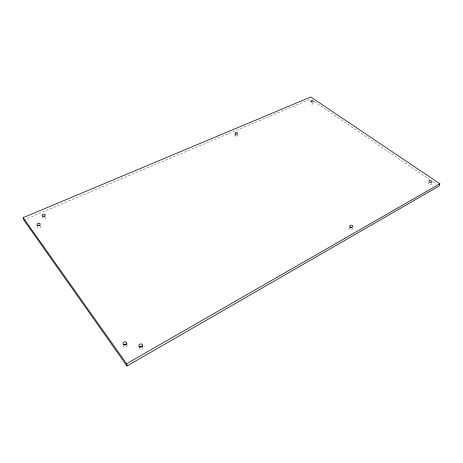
<?xml version="1.0" encoding="UTF-8"?>
<svg xmlns="http://www.w3.org/2000/svg" width="463" height="463" viewBox="0 0 463 463"><rect width="100%" height="100%" fill="white"/><g stroke="black" fill="none" stroke-linecap="round" stroke-linejoin="round"><path stroke-width="0.35" stroke-dasharray="2.31 1.74" d="M235.001 135.694L235.019 134.6M349.322 228.392L349.536 227.252M23.821 219.977L310.528 99.117M314.122 101.542L429.6 179.528M433.189 181.953L436.777 184.378M431.088 183.377A1.516 0.903 13.6 0 1 430.81 184.563A1.516 0.903 13.6 0 1 428.796 184.193A1.516 0.903 13.6 0 1 428.726 182.937M142.998 347.204A1.956 1.592 -14.8 0 1 141.389 349.362A1.956 1.592 -14.8 0 1 139.195 347.956M127.169 345.08A1.962 1.574 -16.5 0 1 125.762 347.157A1.962 1.574 -16.5 0 1 123.413 346.231M352.059 227.923A1.615 1.088 11 0 1 352.129 229.416A1.615 1.088 11 0 1 349.982 229.37A1.615 1.088 11 0 1 349.548 227.865M45.739 216.858A1.649 1.048 -13.2 0 1 45.154 218.252A1.649 1.048 -13.2 0 1 43.082 218.391A1.649 1.048 -13.2 0 1 42.943 217.043M40.489 225.863A1.678 1.076 -14 0 1 40.333 227.362A1.678 1.076 -14 0 1 38.099 227.703A1.678 1.076 -14 0 1 37.873 226.268M312.78 103.041A1.262 0.689 5.1 0 1 312.756 103.972A1.262 0.689 5.1 0 1 311.061 103.932A1.262 0.689 5.1 0 1 310.795 102.994M236.535 134.837A1.343 0.793 1.1 0 1 237.519 136.018A1.343 0.793 1.1 0 1 235.331 136.139A1.343 0.793 1.1 0 1 235.841 134.878"/><path stroke-width="0.69" d="M439.85 183.759L439.173 185.993L126.984 366.001L23.821 219.977L23.15 217.674L310.766 96.998L439.85 183.759L126.584 363.756L126.984 366.001M23.15 217.674L126.584 363.756M139.45 347.128A1.956 1.592 -14.8 0 1 142.494 346.532M123.633 345.004A1.962 1.574 -16.5 0 1 126.677 344.408M38.956 225.678A1.678 1.076 -14 0 1 39.384 225.614M350.138 227.53A1.615 1.088 11 0 1 351.348 227.559M44.002 216.476A1.649 1.048 -13.2 0 1 44.836 216.424M429.537 182.028A1.522 0.903 13.5 0 0 431.979 181.866A1.522 0.903 13.5 0 0 430.005 180.535A1.522 0.903 13.5 0 0 429.537 182.028M42.694 216.186A1.655 1.048 -13.1 0 0 45.276 215.092A1.655 1.048 -13.1 0 0 42.995 214.317A1.655 1.048 -13.1 0 0 42.694 216.186M123.899 344.866A1.974 1.574 -16.3 0 0 126.839 343.222A1.974 1.574 -16.3 0 0 123.945 342.093A1.974 1.574 -16.3 0 0 123.899 344.866M139.832 347.007A1.968 1.592 -14.6 0 0 142.737 345.352A1.968 1.592 -14.6 0 0 139.814 344.223A1.968 1.592 -14.6 0 0 139.832 347.007M37.966 225.533A1.684 1.076 -13.9 0 0 40.212 224.028A1.684 1.076 -13.9 0 0 37.538 223.722A1.684 1.076 -13.9 0 0 37.966 225.533M350.207 226.951A1.62 1.088 10.9 0 0 352.893 226.754A1.62 1.088 10.9 0 0 350.954 225.192A1.62 1.088 10.9 0 0 350.207 226.951M235.54 134.044A1.348 0.793 1.1 0 0 237.71 133.564A1.348 0.793 1.1 0 0 235.875 132.69A1.348 0.793 1.1 0 0 235.54 134.044M311.391 101.843A1.262 0.689 5.1 0 0 313.335 101.432A1.262 0.689 5.1 0 0 311.512 100.662A1.262 0.689 5.1 0 0 311.391 101.843"/></g></svg>
